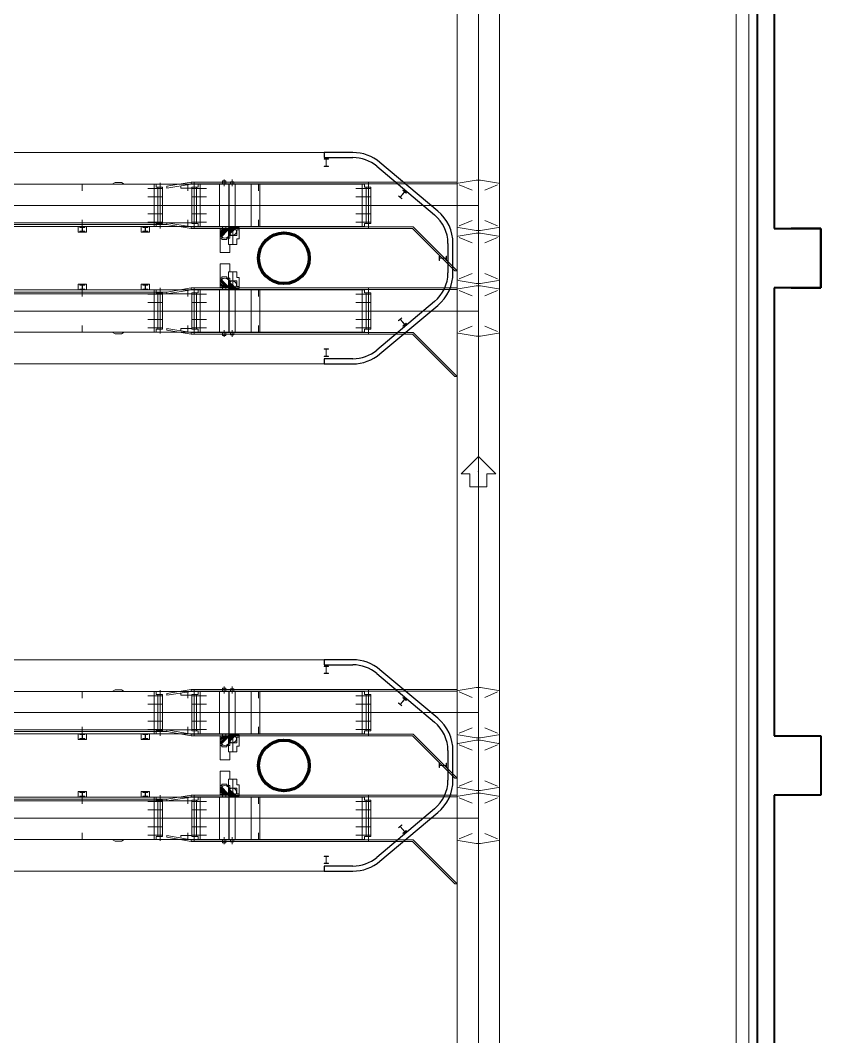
# Model space of a CAD drawing. Header units: metres. Extents: x 1807 to 3745, y 842 to 1968.
# Drawn here: x 3503.76 to 3522.7, y 1541.58 to 1565.63 of the extents above; entities that cross this region are included whole.
import ezdxf

# ---------------------------------------------------------------- set-up
doc = ezdxf.new("R2010")
doc.units = ezdxf.units.M
doc.header["$MEASUREMENT"] = 0
doc.layers.add('Level 1', color=7, linetype='Continuous', lineweight=0)

msp = doc.modelspace()

# ---------------------------------------------------------------- linework, layer by layer
at = {"layer": 'Level 1', "color": 7, "linetype": 'Continuous', "lineweight": 0}
for p, q in [((3521, 1523), (3521, 1585.17)), ((3520.7, 1523), (3520.7, 1582.5)), ((3514.1, 1578.518), (3514.1, 1447.9)), ((3515.1, 1578.518), (3515.1, 1447.9)), ((3486.27, 1562.5), (3511.63, 1562.5)), ((3512.273, 1562.266), (3513.643, 1561.116)), ((3508.548, 1561.83), (3508.548, 1561.76)), ((3508.628, 1561.83), (3508.548, 1561.83)), ((3508.628, 1561.83), (3508.628, 1561.76)), ((3514.55, 1561.845), (3514.121, 1561.773)), ((3514.65, 1561.845), (3514.55, 1561.845)), ((3514.599, 1561.874), (3514.601, 1561.876)), ((3514.601, 1561.874), (3514.599, 1561.876)), ((3514.65, 1561.845), (3515.079, 1561.773)), ((3511.853, 1561.75), (3486.047, 1561.75)), ((3505.228, 1561.75), (3505.228, 1561.59)), ((3506.003, 1561.79), (3505.934, 1561.75)), ((3506.003, 1561.79), (3506.153, 1561.79)), ((3506.223, 1561.75), (3506.153, 1561.79)), ((3507.128, 1561.65), (3506.778, 1561.65)), ((3506.978, 1561.75), (3506.928, 1561.75)), ((3506.978, 1561.68), (3506.978, 1561.75)), ((3507.128, 1561.68), (3506.978, 1561.68)), ((3507.128, 1560.82), (3507.128, 1561.68)), ((3507.803, 1561.8), (3507.228, 1561.7)), ((3507.228, 1561.66), (3507.803, 1561.75)), ((3507.228, 1561.7), (3507.228, 1561.66)), ((3507.559, 1561.7), (3507.559, 1561.66)), ((3507.818, 1561.66), (3507.559, 1561.66)), ((3507.728, 1561.75), (3507.728, 1561.59)), ((3512, 1561.8), (3507.803, 1561.8)), ((3507.803, 1561.8), (3507.803, 1561.75)), ((3512, 1561.76), (3507.803, 1561.76)), ((3507.819, 1561.68), (3507.819, 1560.82)), ((3507.819, 1561.68), (3507.969, 1561.68)), ((3507.819, 1561.65), (3508.169, 1561.65)), ((3507.968, 1561.75), (3508.018, 1561.75)), ((3507.969, 1561.68), (3507.969, 1561.75)), ((3508.688, 1561.76), (3508.488, 1561.76)), ((3508.847, 1561.76), (3508.697, 1561.76)), ((3508.812, 1561.81), (3508.732, 1561.81)), ((3508.732, 1561.81), (3508.732, 1561.76)), ((3508.812, 1561.81), (3508.812, 1561.76)), ((3509.4, 1561.75), (3509.4, 1561.59)), ((3512.053, 1561.65), (3511.703, 1561.65)), ((3511.903, 1561.75), (3511.853, 1561.75)), ((3511.903, 1561.68), (3511.903, 1561.75)), ((3512.053, 1561.68), (3511.903, 1561.68)), ((3512, 1561.8), (3512.72, 1561.8)), ((3512, 1561.8), (3512, 1560.7)), ((3512, 1561.76), (3512.72, 1561.76)), ((3512.053, 1560.82), (3512.053, 1561.68)), ((3512.72, 1561.8), (3514.1, 1561.8)), ((3512.72, 1561.76), (3514.1, 1561.76)), ((3514.1, 1560.751), (3514.1, 1561.749)), ((3514.15, 1561.738), (3514.45, 1561.611)), ((3515.05, 1561.738), (3514.75, 1561.611)), ((3515.1, 1560.751), (3515.1, 1561.749)), ((3515.1, 1560.751), (3515.1, 1561.749)), ((3507.128, 1561.45), (3506.778, 1561.45)), ((3507.819, 1561.45), (3508.169, 1561.45)), ((3512.053, 1561.45), (3511.703, 1561.45)), ((3507.128, 1561.25), (3506.778, 1561.25)), ((3507.819, 1561.25), (3508.169, 1561.25)), ((3512.053, 1561.25), (3511.703, 1561.25)), ((3512.721, 1561.249), (3512.719, 1561.251)), ((3512.721, 1561.251), (3512.719, 1561.249)), ((3514.601, 1561.249), (3514.599, 1561.251)), ((3514.601, 1561.251), (3514.599, 1561.249)), ((3514.599, 1561.249), (3514.601, 1561.251)), ((3514.601, 1561.249), (3514.599, 1561.251)), ((3505.228, 1560.91), (3505.228, 1560.75)), ((3507.128, 1561.05), (3506.778, 1561.05)), ((3507.728, 1560.91), (3507.728, 1560.75)), ((3507.819, 1561.05), (3508.169, 1561.05)), ((3509.4, 1560.91), (3509.4, 1560.75)), ((3512.053, 1561.05), (3511.703, 1561.05)), ((3514.15, 1560.762), (3514.45, 1560.889)), ((3515.05, 1560.762), (3514.75, 1560.889)), ((3511.853, 1560.75), (3486.047, 1560.75)), ((3507.818, 1560.84), (3488.228, 1560.84)), ((3507.228, 1560.8), (3488.228, 1560.8)), ((3505.128, 1560.616), (3505.128, 1560.75)), ((3505.128, 1560.75), (3505.328, 1560.75)), ((3505.168, 1560.74), (3505.288, 1560.74)), ((3505.168, 1560.74), (3505.168, 1560.73)), ((3505.168, 1560.73), (3505.223, 1560.73)), ((3505.168, 1560.636), (3505.168, 1560.626)), ((3505.168, 1560.636), (3505.223, 1560.636)), ((3505.188, 1560.75), (3505.188, 1560.74)), ((3505.223, 1560.73), (3505.223, 1560.636)), ((3505.233, 1560.73), (3505.288, 1560.73)), ((3505.233, 1560.73), (3505.233, 1560.636)), ((3505.233, 1560.636), (3505.288, 1560.636)), ((3505.268, 1560.75), (3505.268, 1560.74)), ((3505.288, 1560.74), (3505.288, 1560.73)), ((3505.288, 1560.636), (3505.288, 1560.626)), ((3505.328, 1560.616), (3505.328, 1560.75)), ((3506.62, 1560.616), (3506.62, 1560.75)), ((3506.62, 1560.75), (3506.82, 1560.75)), ((3506.66, 1560.74), (3506.78, 1560.74)), ((3506.66, 1560.74), (3506.66, 1560.73)), ((3506.66, 1560.73), (3506.715, 1560.73)), ((3506.66, 1560.636), (3506.66, 1560.626)), ((3506.66, 1560.636), (3506.715, 1560.636)), ((3506.68, 1560.75), (3506.68, 1560.74)), ((3506.715, 1560.73), (3506.715, 1560.636)), ((3506.725, 1560.73), (3506.78, 1560.73)), ((3506.725, 1560.73), (3506.725, 1560.636)), ((3506.725, 1560.636), (3506.78, 1560.636)), ((3506.76, 1560.75), (3506.76, 1560.74)), ((3507.128, 1560.85), (3506.778, 1560.85)), ((3506.78, 1560.74), (3506.78, 1560.73)), ((3506.78, 1560.636), (3506.78, 1560.626)), ((3506.82, 1560.616), (3506.82, 1560.75)), ((3506.978, 1560.75), (3506.928, 1560.75)), ((3507.128, 1560.82), (3506.978, 1560.82)), ((3506.978, 1560.82), (3506.978, 1560.75)), ((3507.228, 1560.84), (3507.228, 1560.8)), ((3507.803, 1560.74), (3507.228, 1560.84)), ((3507.228, 1560.8), (3507.803, 1560.7)), ((3512, 1560.74), (3507.803, 1560.74)), ((3507.803, 1560.74), (3507.803, 1560.7)), ((3512, 1560.7), (3507.803, 1560.7)), ((3507.819, 1560.85), (3508.169, 1560.85)), ((3507.819, 1560.82), (3507.969, 1560.82)), ((3507.968, 1560.75), (3508.018, 1560.75)), ((3507.969, 1560.82), (3507.969, 1560.75)), ((3508.688, 1560.74), (3508.488, 1560.74)), ((3508.492, 1560.69), (3508.492, 1560.472)), ((3508.492, 1560.69), (3508.792, 1560.69)), ((3508.493, 1560.587), (3508.596, 1560.69)), ((3508.496, 1560.554), (3508.628, 1560.687)), ((3508.506, 1560.529), (3508.654, 1560.677)), ((3508.52, 1560.508), (3508.675, 1560.662)), ((3508.548, 1560.74), (3508.548, 1560.69)), ((3508.628, 1560.74), (3508.628, 1560.69)), ((3508.692, 1560.72), (3508.692, 1560.538)), ((3508.692, 1560.72), (3508.942, 1560.72)), ((3508.692, 1560.633), (3508.779, 1560.72)), ((3508.695, 1560.607), (3508.805, 1560.717)), ((3508.847, 1560.74), (3508.697, 1560.74)), ((3508.703, 1560.585), (3508.827, 1560.709)), ((3508.715, 1560.568), (3508.844, 1560.697)), ((3508.72, 1560.63), (3508.792, 1560.63)), ((3508.72, 1560.63), (3508.72, 1560.472)), ((3508.732, 1560.74), (3508.732, 1560.72)), ((3508.792, 1560.69), (3508.792, 1560.63)), ((3508.812, 1560.74), (3508.812, 1560.72)), ((3508.882, 1560.67), (3508.942, 1560.67)), ((3508.882, 1560.67), (3508.882, 1560.538)), ((3508.942, 1560.72), (3508.942, 1560.67)), ((3512.053, 1560.85), (3511.703, 1560.85)), ((3511.903, 1560.75), (3511.853, 1560.75)), ((3512.053, 1560.82), (3511.903, 1560.82)), ((3511.903, 1560.82), (3511.903, 1560.75)), ((3512, 1560.74), (3512.72, 1560.74)), ((3512, 1560.7), (3512.72, 1560.7)), ((3512.72, 1560.74), (3513.06, 1560.74)), ((3512.72, 1560.7), (3513.043, 1560.7)), ((3513.043, 1560.7), (3514.043, 1559.7)), ((3513.06, 1560.74), (3514.1, 1559.7)), ((3514.55, 1560.655), (3514.121, 1560.726)), ((3514.65, 1560.655), (3514.55, 1560.655)), ((3514.65, 1560.655), (3515.079, 1560.726)), ((3505.128, 1560.616), (3505.328, 1560.616)), ((3505.168, 1560.626), (3505.288, 1560.626)), ((3506.62, 1560.616), (3506.82, 1560.616)), ((3506.66, 1560.626), (3506.78, 1560.626)), ((3508.492, 1560.472), (3508.528, 1560.472)), ((3508.528, 1560.472), (3508.528, 1560.442)), ((3508.528, 1560.442), (3508.649, 1560.442)), ((3508.648, 1560.472), (3508.648, 1560.442)), ((3508.648, 1560.472), (3508.72, 1560.472)), ((3508.692, 1560.538), (3508.882, 1560.538)), ((3514.1, 1559.501), (3514.1, 1560.499)), ((3514.55, 1560.595), (3514.121, 1560.523)), ((3514.15, 1560.488), (3514.45, 1560.361)), ((3514.65, 1560.595), (3514.55, 1560.595)), ((3514.599, 1560.624), (3514.601, 1560.626)), ((3514.601, 1560.624), (3514.599, 1560.626)), ((3514.65, 1560.595), (3515.079, 1560.523)), ((3515.05, 1560.488), (3514.75, 1560.361)), ((3515.1, 1559.501), (3515.1, 1560.499)), ((3515.1, 1559.501), (3515.1, 1560.499)), ((3514, 1560.35), (3514, 1559.65)), ((3514.599, 1559.999), (3514.601, 1560.001)), ((3514.601, 1559.999), (3514.599, 1560.001)), ((3514.043, 1559.7), (3514.1, 1559.7)), ((3508.492, 1559.528), (3508.528, 1559.528)), ((3508.492, 1559.31), (3508.492, 1559.528)), ((3508.496, 1559.446), (3508.628, 1559.313)), ((3508.506, 1559.471), (3508.654, 1559.323)), ((3508.52, 1559.492), (3508.675, 1559.337)), ((3508.528, 1559.558), (3508.649, 1559.558)), ((3508.528, 1559.528), (3508.528, 1559.558)), ((3508.648, 1559.528), (3508.648, 1559.558)), ((3508.648, 1559.528), (3508.72, 1559.528)), ((3508.692, 1559.462), (3508.882, 1559.462)), ((3508.692, 1559.28), (3508.692, 1559.462)), ((3508.715, 1559.432), (3508.844, 1559.303)), ((3508.72, 1559.37), (3508.72, 1559.528)), ((3508.882, 1559.33), (3508.882, 1559.462)), ((3514.55, 1559.405), (3514.121, 1559.476)), ((3514.15, 1559.512), (3514.45, 1559.639)), ((3514.65, 1559.405), (3515.079, 1559.476)), ((3515.05, 1559.512), (3514.75, 1559.639)), ((3511.853, 1559.25), (3487.489, 1559.25)), ((3507.228, 1559.2), (3488.228, 1559.2)), ((3505.128, 1559.384), (3505.128, 1559.25)), ((3505.128, 1559.384), (3505.328, 1559.384)), ((3505.128, 1559.25), (3505.328, 1559.25)), ((3505.168, 1559.374), (3505.288, 1559.374)), ((3505.168, 1559.364), (3505.168, 1559.374)), ((3505.168, 1559.364), (3505.223, 1559.364)), ((3505.168, 1559.27), (3505.223, 1559.27)), ((3505.168, 1559.26), (3505.168, 1559.27)), ((3505.168, 1559.26), (3505.288, 1559.26)), ((3505.188, 1559.25), (3505.188, 1559.26)), ((3505.223, 1559.27), (3505.223, 1559.364)), ((3505.228, 1559.09), (3505.228, 1559.25)), ((3505.233, 1559.364), (3505.288, 1559.364)), ((3505.233, 1559.27), (3505.233, 1559.364)), ((3505.233, 1559.27), (3505.288, 1559.27)), ((3505.268, 1559.25), (3505.268, 1559.26)), ((3505.288, 1559.364), (3505.288, 1559.374)), ((3505.288, 1559.26), (3505.288, 1559.27)), ((3505.328, 1559.384), (3505.328, 1559.25)), ((3506.62, 1559.384), (3506.62, 1559.25)), ((3506.62, 1559.384), (3506.82, 1559.384)), ((3506.62, 1559.25), (3506.82, 1559.25)), ((3506.66, 1559.374), (3506.78, 1559.374)), ((3506.66, 1559.364), (3506.66, 1559.374)), ((3506.66, 1559.364), (3506.715, 1559.364)), ((3506.66, 1559.27), (3506.715, 1559.27)), ((3506.66, 1559.26), (3506.66, 1559.27)), ((3506.66, 1559.26), (3506.78, 1559.26)), ((3506.68, 1559.25), (3506.68, 1559.26)), ((3506.715, 1559.27), (3506.715, 1559.364)), ((3506.725, 1559.364), (3506.78, 1559.364)), ((3506.725, 1559.27), (3506.725, 1559.364)), ((3506.725, 1559.27), (3506.78, 1559.27)), ((3506.76, 1559.25), (3506.76, 1559.26)), ((3506.78, 1559.364), (3506.78, 1559.374)), ((3506.78, 1559.26), (3506.78, 1559.27)), ((3506.82, 1559.384), (3506.82, 1559.25)), ((3506.978, 1559.25), (3506.928, 1559.25)), ((3506.978, 1559.18), (3506.978, 1559.25)), ((3507.803, 1559.3), (3507.228, 1559.2)), ((3507.228, 1559.16), (3507.803, 1559.25)), ((3507.228, 1559.2), (3507.228, 1559.16)), ((3507.728, 1559.09), (3507.728, 1559.25)), ((3512, 1559.3), (3507.803, 1559.3)), ((3507.803, 1559.3), (3507.803, 1559.25)), ((3512, 1559.26), (3507.803, 1559.26)), ((3507.968, 1559.25), (3508.018, 1559.25)), ((3507.969, 1559.18), (3507.969, 1559.25)), ((3508.688, 1559.26), (3508.488, 1559.26)), ((3508.492, 1559.31), (3508.792, 1559.31)), ((3508.493, 1559.413), (3508.596, 1559.31)), ((3508.548, 1559.26), (3508.548, 1559.31)), ((3508.628, 1559.26), (3508.628, 1559.31)), ((3508.692, 1559.366), (3508.779, 1559.28)), ((3508.692, 1559.28), (3508.942, 1559.28)), ((3508.695, 1559.393), (3508.805, 1559.283)), ((3508.847, 1559.26), (3508.697, 1559.26)), ((3508.703, 1559.414), (3508.827, 1559.291)), ((3508.72, 1559.37), (3508.792, 1559.37)), ((3508.732, 1559.26), (3508.732, 1559.28)), ((3508.792, 1559.31), (3508.792, 1559.37)), ((3508.812, 1559.26), (3508.812, 1559.28)), ((3508.882, 1559.33), (3508.942, 1559.33)), ((3508.942, 1559.28), (3508.942, 1559.33)), ((3509.4, 1559.25), (3509.4, 1559.09)), ((3511.903, 1559.25), (3511.853, 1559.25)), ((3511.903, 1559.18), (3511.903, 1559.25)), ((3512, 1559.3), (3512.72, 1559.3)), ((3512, 1559.3), (3512, 1558.2)), ((3512, 1559.26), (3512.72, 1559.26)), ((3512.72, 1559.3), (3514.1, 1559.3)), ((3512.72, 1559.26), (3514.1, 1559.26)), ((3514.1, 1558.251), (3514.1, 1559.249)), ((3514.55, 1559.345), (3514.121, 1559.273)), ((3514.15, 1559.238), (3514.45, 1559.111)), ((3514.65, 1559.405), (3514.55, 1559.405)), ((3514.65, 1559.345), (3514.55, 1559.345)), ((3514.599, 1559.374), (3514.601, 1559.376)), ((3514.601, 1559.374), (3514.599, 1559.376)), ((3514.65, 1559.345), (3515.079, 1559.273)), ((3515.05, 1559.238), (3514.75, 1559.111)), ((3515.1, 1558.251), (3515.1, 1559.249)), ((3515.1, 1558.251), (3515.1, 1559.249)), ((3507.818, 1559.16), (3488.228, 1559.16)), ((3507.128, 1559.15), (3506.778, 1559.15)), ((3507.128, 1558.95), (3506.778, 1558.95)), ((3507.128, 1559.18), (3506.978, 1559.18)), ((3507.128, 1559.18), (3507.128, 1558.32)), ((3507.819, 1558.32), (3507.819, 1559.18)), ((3507.819, 1559.18), (3507.969, 1559.18)), ((3507.819, 1559.15), (3508.169, 1559.15)), ((3507.819, 1558.95), (3508.169, 1558.95)), ((3512.053, 1559.15), (3511.703, 1559.15)), ((3512.053, 1558.95), (3511.703, 1558.95)), ((3512.053, 1559.18), (3511.903, 1559.18)), ((3512.053, 1559.18), (3512.053, 1558.32)), ((3507.128, 1558.75), (3506.778, 1558.75)), ((3507.819, 1558.75), (3508.169, 1558.75)), ((3512.053, 1558.75), (3511.703, 1558.75)), ((3513.643, 1558.884), (3512.273, 1557.734)), ((3512.721, 1558.749), (3512.719, 1558.751)), ((3512.721, 1558.751), (3512.719, 1558.749)), ((3514.601, 1558.749), (3514.599, 1558.751)), ((3514.601, 1558.751), (3514.599, 1558.749)), ((3514.599, 1558.749), (3514.601, 1558.751)), ((3514.601, 1558.749), (3514.599, 1558.751)), ((3507.128, 1558.55), (3506.778, 1558.55)), ((3507.819, 1558.55), (3508.169, 1558.55)), ((3512.053, 1558.55), (3511.703, 1558.55)), ((3511.853, 1558.25), (3486.047, 1558.25)), ((3505.228, 1558.25), (3505.228, 1558.41)), ((3506.003, 1558.21), (3505.934, 1558.25)), ((3506.223, 1558.25), (3506.153, 1558.21)), ((3507.128, 1558.35), (3506.778, 1558.35)), ((3506.978, 1558.25), (3506.928, 1558.25)), ((3507.128, 1558.32), (3506.978, 1558.32)), ((3506.978, 1558.32), (3506.978, 1558.25)), ((3507.228, 1558.34), (3507.228, 1558.3)), ((3507.803, 1558.24), (3507.228, 1558.34)), ((3507.228, 1558.3), (3507.803, 1558.2)), ((3507.559, 1558.3), (3507.559, 1558.34)), ((3507.818, 1558.34), (3507.559, 1558.34)), ((3507.728, 1558.25), (3507.728, 1558.41)), ((3512, 1558.24), (3507.803, 1558.24)), ((3507.803, 1558.24), (3507.803, 1558.2)), ((3507.819, 1558.35), (3508.169, 1558.35)), ((3507.819, 1558.32), (3507.969, 1558.32)), ((3507.968, 1558.25), (3508.018, 1558.25)), ((3507.969, 1558.32), (3507.969, 1558.25)), ((3508.688, 1558.24), (3508.488, 1558.24)), ((3508.548, 1558.17), (3508.548, 1558.24)), ((3508.628, 1558.17), (3508.628, 1558.24)), ((3508.847, 1558.24), (3508.697, 1558.24)), ((3508.732, 1558.19), (3508.732, 1558.24)), ((3508.812, 1558.19), (3508.812, 1558.24)), ((3509.4, 1558.41), (3509.4, 1558.25)), ((3512.053, 1558.35), (3511.703, 1558.35)), ((3511.903, 1558.25), (3511.853, 1558.25)), ((3512.053, 1558.32), (3511.903, 1558.32)), ((3511.903, 1558.32), (3511.903, 1558.25)), ((3512, 1558.24), (3512.72, 1558.24)), ((3512.72, 1558.24), (3513.06, 1558.24)), ((3513.06, 1558.24), (3514.1, 1557.2)), ((3514.55, 1558.155), (3514.121, 1558.226)), ((3514.15, 1558.262), (3514.45, 1558.389)), ((3514.65, 1558.155), (3515.079, 1558.226)), ((3515.05, 1558.262), (3514.75, 1558.389)), ((3506.003, 1558.21), (3506.153, 1558.21)), ((3512, 1558.2), (3507.803, 1558.2)), ((3508.628, 1558.17), (3508.548, 1558.17)), ((3508.812, 1558.19), (3508.732, 1558.19)), ((3512, 1558.2), (3512.72, 1558.2)), ((3512.72, 1558.2), (3513.043, 1558.2)), ((3513.043, 1558.2), (3514.043, 1557.2)), ((3514.65, 1558.155), (3514.55, 1558.155)), ((3511.63, 1557.5), (3486.27, 1557.5)), ((3514.043, 1557.2), (3514.1, 1557.2)), ((3514.19, 1554.895), (3514.6, 1555.305)), ((3514.599, 1555.304), (3514.601, 1555.306)), ((3514.601, 1555.304), (3514.599, 1555.306)), ((3515.01, 1554.895), (3514.6, 1555.305)), ((3514.19, 1554.895), (3514.4, 1554.895)), ((3514.4, 1554.595), (3514.4, 1554.895)), ((3514.599, 1554.949), (3514.601, 1554.951)), ((3514.601, 1554.949), (3514.599, 1554.951)), ((3514.8, 1554.895), (3515.01, 1554.895)), ((3514.8, 1554.595), (3514.8, 1554.895)), ((3514.4, 1554.595), (3514.8, 1554.595)), ((3486.27, 1550.5), (3511.63, 1550.5)), ((3512.273, 1550.266), (3513.643, 1549.116)), ((3508.548, 1549.83), (3508.548, 1549.76)), ((3508.628, 1549.83), (3508.548, 1549.83)), ((3508.628, 1549.83), (3508.628, 1549.76)), ((3508.812, 1549.81), (3508.732, 1549.81)), ((3508.732, 1549.81), (3508.732, 1549.76)), ((3508.812, 1549.81), (3508.812, 1549.76)), ((3514.55, 1549.845), (3514.121, 1549.773)), ((3514.65, 1549.845), (3514.55, 1549.845)), ((3514.599, 1549.874), (3514.601, 1549.876)), ((3514.601, 1549.874), (3514.599, 1549.876)), ((3514.65, 1549.845), (3515.079, 1549.773)), ((3511.853, 1549.75), (3486.047, 1549.75)), ((3505.228, 1549.75), (3505.228, 1549.59)), ((3506.003, 1549.79), (3505.934, 1549.75)), ((3506.003, 1549.79), (3506.153, 1549.79)), ((3506.223, 1549.75), (3506.153, 1549.79)), ((3507.128, 1549.65), (3506.778, 1549.65)), ((3506.978, 1549.75), (3506.928, 1549.75)), ((3506.978, 1549.68), (3506.978, 1549.75)), ((3507.128, 1549.68), (3506.978, 1549.68)), ((3507.128, 1548.82), (3507.128, 1549.68)), ((3507.803, 1549.8), (3507.228, 1549.7)), ((3507.228, 1549.66), (3507.803, 1549.75)), ((3507.228, 1549.7), (3507.228, 1549.66)), ((3507.559, 1549.7), (3507.559, 1549.66)), ((3507.818, 1549.66), (3507.559, 1549.66)), ((3507.728, 1549.75), (3507.728, 1549.59)), ((3512, 1549.8), (3507.803, 1549.8)), ((3507.803, 1549.8), (3507.803, 1549.75)), ((3512, 1549.76), (3507.803, 1549.76)), ((3507.819, 1549.68), (3507.819, 1548.82)), ((3507.819, 1549.68), (3507.969, 1549.68)), ((3507.819, 1549.65), (3508.169, 1549.65)), ((3507.968, 1549.75), (3508.018, 1549.75)), ((3507.969, 1549.68), (3507.969, 1549.75)), ((3508.688, 1549.76), (3508.488, 1549.76)), ((3508.847, 1549.76), (3508.697, 1549.76)), ((3509.4, 1549.75), (3509.4, 1549.59)), ((3512.053, 1549.65), (3511.703, 1549.65)), ((3511.903, 1549.75), (3511.853, 1549.75)), ((3511.903, 1549.68), (3511.903, 1549.75)), ((3512.053, 1549.68), (3511.903, 1549.68)), ((3512, 1549.8), (3512.72, 1549.8)), ((3512, 1549.8), (3512, 1548.7)), ((3512, 1549.76), (3512.72, 1549.76)), ((3512.053, 1548.82), (3512.053, 1549.68)), ((3512.72, 1549.8), (3514.1, 1549.8)), ((3512.72, 1549.76), (3514.1, 1549.76)), ((3514.1, 1548.751), (3514.1, 1549.749)), ((3514.15, 1549.738), (3514.45, 1549.611)), ((3515.05, 1549.738), (3514.75, 1549.611)), ((3515.1, 1548.751), (3515.1, 1549.749)), ((3515.1, 1548.751), (3515.1, 1549.749)), ((3507.128, 1549.45), (3506.778, 1549.45)), ((3507.819, 1549.45), (3508.169, 1549.45)), ((3512.053, 1549.45), (3511.703, 1549.45)), ((3507.128, 1549.25), (3506.778, 1549.25)), ((3507.819, 1549.25), (3508.169, 1549.25)), ((3512.053, 1549.25), (3511.703, 1549.25)), ((3512.721, 1549.249), (3512.719, 1549.251)), ((3512.721, 1549.251), (3512.719, 1549.249)), ((3514.601, 1549.249), (3514.599, 1549.251)), ((3514.601, 1549.251), (3514.599, 1549.249)), ((3514.599, 1549.249), (3514.601, 1549.251)), ((3514.601, 1549.249), (3514.599, 1549.251)), ((3505.228, 1548.91), (3505.228, 1548.75)), ((3507.128, 1549.05), (3506.778, 1549.05)), ((3507.128, 1548.85), (3506.778, 1548.85)), ((3507.728, 1548.91), (3507.728, 1548.75)), ((3507.819, 1549.05), (3508.169, 1549.05)), ((3507.819, 1548.85), (3508.169, 1548.85)), ((3509.4, 1548.91), (3509.4, 1548.75)), ((3512.053, 1549.05), (3511.703, 1549.05)), ((3512.053, 1548.85), (3511.703, 1548.85)), ((3514.15, 1548.762), (3514.45, 1548.889)), ((3515.05, 1548.762), (3514.75, 1548.889)), ((3511.853, 1548.75), (3486.047, 1548.75)), ((3507.818, 1548.84), (3488.228, 1548.84)), ((3507.228, 1548.8), (3488.228, 1548.8)), ((3505.128, 1548.616), (3505.128, 1548.75)), ((3505.128, 1548.75), (3505.328, 1548.75)), ((3505.128, 1548.616), (3505.328, 1548.616)), ((3505.168, 1548.74), (3505.288, 1548.74)), ((3505.168, 1548.74), (3505.168, 1548.73)), ((3505.168, 1548.73), (3505.223, 1548.73)), ((3505.168, 1548.636), (3505.168, 1548.626)), ((3505.168, 1548.636), (3505.223, 1548.636)), ((3505.168, 1548.626), (3505.288, 1548.626)), ((3505.188, 1548.75), (3505.188, 1548.74)), ((3505.223, 1548.73), (3505.223, 1548.636)), ((3505.233, 1548.73), (3505.288, 1548.73)), ((3505.233, 1548.73), (3505.233, 1548.636)), ((3505.233, 1548.636), (3505.288, 1548.636)), ((3505.268, 1548.75), (3505.268, 1548.74)), ((3505.288, 1548.74), (3505.288, 1548.73)), ((3505.288, 1548.636), (3505.288, 1548.626)), ((3505.328, 1548.616), (3505.328, 1548.75)), ((3506.62, 1548.616), (3506.62, 1548.75)), ((3506.62, 1548.75), (3506.82, 1548.75)), ((3506.62, 1548.616), (3506.82, 1548.616)), ((3506.66, 1548.74), (3506.78, 1548.74)), ((3506.66, 1548.74), (3506.66, 1548.73)), ((3506.66, 1548.73), (3506.715, 1548.73)), ((3506.66, 1548.636), (3506.66, 1548.626)), ((3506.66, 1548.636), (3506.715, 1548.636)), ((3506.66, 1548.626), (3506.78, 1548.626)), ((3506.68, 1548.75), (3506.68, 1548.74)), ((3506.715, 1548.73), (3506.715, 1548.636)), ((3506.725, 1548.73), (3506.78, 1548.73)), ((3506.725, 1548.73), (3506.725, 1548.636)), ((3506.725, 1548.636), (3506.78, 1548.636)), ((3506.76, 1548.75), (3506.76, 1548.74)), ((3506.78, 1548.74), (3506.78, 1548.73)), ((3506.78, 1548.636), (3506.78, 1548.626)), ((3506.82, 1548.616), (3506.82, 1548.75)), ((3506.978, 1548.75), (3506.928, 1548.75)), ((3507.128, 1548.82), (3506.978, 1548.82)), ((3506.978, 1548.82), (3506.978, 1548.75)), ((3507.228, 1548.84), (3507.228, 1548.8)), ((3507.803, 1548.74), (3507.228, 1548.84)), ((3507.228, 1548.8), (3507.803, 1548.7)), ((3512, 1548.74), (3507.803, 1548.74)), ((3507.803, 1548.74), (3507.803, 1548.7)), ((3512, 1548.7), (3507.803, 1548.7)), ((3507.819, 1548.82), (3507.969, 1548.82)), ((3507.968, 1548.75), (3508.018, 1548.75)), ((3507.969, 1548.82), (3507.969, 1548.75)), ((3508.688, 1548.74), (3508.488, 1548.74)), ((3508.492, 1548.69), (3508.492, 1548.472)), ((3508.492, 1548.69), (3508.792, 1548.69)), ((3508.493, 1548.587), (3508.596, 1548.69)), ((3508.496, 1548.554), (3508.628, 1548.687)), ((3508.506, 1548.529), (3508.654, 1548.677)), ((3508.52, 1548.508), (3508.675, 1548.662)), ((3508.548, 1548.74), (3508.548, 1548.69)), ((3508.628, 1548.74), (3508.628, 1548.69)), ((3508.692, 1548.72), (3508.692, 1548.538)), ((3508.692, 1548.72), (3508.942, 1548.72)), ((3508.692, 1548.633), (3508.779, 1548.72)), ((3508.695, 1548.607), (3508.805, 1548.717)), ((3508.847, 1548.74), (3508.697, 1548.74)), ((3508.703, 1548.585), (3508.827, 1548.709)), ((3508.715, 1548.568), (3508.844, 1548.697)), ((3508.72, 1548.63), (3508.792, 1548.63)), ((3508.72, 1548.63), (3508.72, 1548.472)), ((3508.732, 1548.74), (3508.732, 1548.72)), ((3508.792, 1548.69), (3508.792, 1548.63)), ((3508.812, 1548.74), (3508.812, 1548.72)), ((3508.882, 1548.67), (3508.942, 1548.67)), ((3508.882, 1548.67), (3508.882, 1548.538)), ((3508.942, 1548.72), (3508.942, 1548.67)), ((3511.903, 1548.75), (3511.853, 1548.75)), ((3512.053, 1548.82), (3511.903, 1548.82)), ((3511.903, 1548.82), (3511.903, 1548.75)), ((3512, 1548.74), (3512.72, 1548.74)), ((3512, 1548.7), (3512.72, 1548.7)), ((3512.72, 1548.74), (3513.06, 1548.74)), ((3512.72, 1548.7), (3513.043, 1548.7)), ((3513.043, 1548.7), (3514.043, 1547.7)), ((3513.06, 1548.74), (3514.1, 1547.7)), ((3514.55, 1548.655), (3514.121, 1548.726)), ((3514.65, 1548.655), (3514.55, 1548.655)), ((3514.599, 1548.624), (3514.601, 1548.626)), ((3514.601, 1548.624), (3514.599, 1548.626)), ((3514.65, 1548.655), (3515.079, 1548.726)), ((3508.492, 1548.472), (3508.528, 1548.472)), ((3508.528, 1548.472), (3508.528, 1548.442)), ((3508.528, 1548.442), (3508.649, 1548.442)), ((3508.648, 1548.472), (3508.648, 1548.442)), ((3508.648, 1548.472), (3508.72, 1548.472)), ((3508.692, 1548.538), (3508.882, 1548.538)), ((3514.1, 1547.501), (3514.1, 1548.499)), ((3514.55, 1548.595), (3514.121, 1548.523)), ((3514.15, 1548.488), (3514.45, 1548.361)), ((3514.65, 1548.595), (3514.55, 1548.595)), ((3514.65, 1548.595), (3515.079, 1548.523)), ((3515.05, 1548.488), (3514.75, 1548.361)), ((3515.1, 1547.501), (3515.1, 1548.499)), ((3515.1, 1547.501), (3515.1, 1548.499)), ((3514, 1548.35), (3514, 1547.65)), ((3514.599, 1547.999), (3514.601, 1548.001)), ((3514.601, 1547.999), (3514.599, 1548.001)), ((3514.043, 1547.7), (3514.1, 1547.7)), ((3508.492, 1547.528), (3508.528, 1547.528)), ((3508.492, 1547.31), (3508.492, 1547.528)), ((3508.493, 1547.413), (3508.596, 1547.31)), ((3508.496, 1547.446), (3508.628, 1547.313)), ((3508.506, 1547.471), (3508.654, 1547.323)), ((3508.52, 1547.492), (3508.675, 1547.337)), ((3508.528, 1547.558), (3508.649, 1547.558)), ((3508.528, 1547.528), (3508.528, 1547.558)), ((3508.648, 1547.528), (3508.648, 1547.558)), ((3508.648, 1547.528), (3508.72, 1547.528)), ((3508.692, 1547.462), (3508.882, 1547.462)), ((3508.692, 1547.28), (3508.692, 1547.462)), ((3508.703, 1547.414), (3508.827, 1547.291)), ((3508.715, 1547.432), (3508.844, 1547.303)), ((3508.72, 1547.37), (3508.72, 1547.528)), ((3508.882, 1547.33), (3508.882, 1547.462)), ((3514.55, 1547.405), (3514.121, 1547.476)), ((3514.15, 1547.512), (3514.45, 1547.639)), ((3514.65, 1547.405), (3514.55, 1547.405)), ((3514.65, 1547.405), (3515.079, 1547.476)), ((3515.05, 1547.512), (3514.75, 1547.639)), ((3511.853, 1547.25), (3487.489, 1547.25)), ((3507.228, 1547.2), (3488.228, 1547.2)), ((3505.128, 1547.384), (3505.128, 1547.25)), ((3505.128, 1547.384), (3505.328, 1547.384)), ((3505.128, 1547.25), (3505.328, 1547.25)), ((3505.168, 1547.374), (3505.288, 1547.374)), ((3505.168, 1547.364), (3505.168, 1547.374)), ((3505.168, 1547.364), (3505.223, 1547.364)), ((3505.168, 1547.27), (3505.223, 1547.27)), ((3505.168, 1547.26), (3505.168, 1547.27)), ((3505.168, 1547.26), (3505.288, 1547.26)), ((3505.188, 1547.25), (3505.188, 1547.26)), ((3505.223, 1547.27), (3505.223, 1547.364)), ((3505.228, 1547.09), (3505.228, 1547.25)), ((3505.233, 1547.364), (3505.288, 1547.364)), ((3505.233, 1547.27), (3505.233, 1547.364)), ((3505.233, 1547.27), (3505.288, 1547.27)), ((3505.268, 1547.25), (3505.268, 1547.26)), ((3505.288, 1547.364), (3505.288, 1547.374)), ((3505.288, 1547.26), (3505.288, 1547.27)), ((3505.328, 1547.384), (3505.328, 1547.25)), ((3506.62, 1547.384), (3506.62, 1547.25)), ((3506.62, 1547.384), (3506.82, 1547.384)), ((3506.62, 1547.25), (3506.82, 1547.25)), ((3506.66, 1547.374), (3506.78, 1547.374)), ((3506.66, 1547.364), (3506.66, 1547.374)), ((3506.66, 1547.364), (3506.715, 1547.364)), ((3506.66, 1547.27), (3506.715, 1547.27)), ((3506.66, 1547.26), (3506.66, 1547.27)), ((3506.66, 1547.26), (3506.78, 1547.26)), ((3506.68, 1547.25), (3506.68, 1547.26)), ((3506.715, 1547.27), (3506.715, 1547.364)), ((3506.725, 1547.364), (3506.78, 1547.364)), ((3506.725, 1547.27), (3506.725, 1547.364)), ((3506.725, 1547.27), (3506.78, 1547.27)), ((3506.76, 1547.25), (3506.76, 1547.26)), ((3506.78, 1547.364), (3506.78, 1547.374)), ((3506.78, 1547.26), (3506.78, 1547.27)), ((3506.82, 1547.384), (3506.82, 1547.25)), ((3506.978, 1547.25), (3506.928, 1547.25)), ((3506.978, 1547.18), (3506.978, 1547.25)), ((3507.128, 1547.18), (3506.978, 1547.18)), ((3507.128, 1547.18), (3507.128, 1546.32)), ((3507.803, 1547.3), (3507.228, 1547.2)), ((3507.228, 1547.16), (3507.803, 1547.25)), ((3507.228, 1547.2), (3507.228, 1547.16)), ((3507.728, 1547.09), (3507.728, 1547.25)), ((3512, 1547.3), (3507.803, 1547.3)), ((3507.803, 1547.3), (3507.803, 1547.25)), ((3512, 1547.26), (3507.803, 1547.26)), ((3507.819, 1546.32), (3507.819, 1547.18)), ((3507.819, 1547.18), (3507.969, 1547.18)), ((3507.968, 1547.25), (3508.018, 1547.25)), ((3507.969, 1547.18), (3507.969, 1547.25)), ((3508.688, 1547.26), (3508.488, 1547.26)), ((3508.492, 1547.31), (3508.792, 1547.31)), ((3508.548, 1547.26), (3508.548, 1547.31)), ((3508.628, 1547.26), (3508.628, 1547.31)), ((3508.692, 1547.366), (3508.779, 1547.28)), ((3508.692, 1547.28), (3508.942, 1547.28)), ((3508.695, 1547.393), (3508.805, 1547.283)), ((3508.847, 1547.26), (3508.697, 1547.26)), ((3508.72, 1547.37), (3508.792, 1547.37)), ((3508.732, 1547.26), (3508.732, 1547.28)), ((3508.792, 1547.31), (3508.792, 1547.37)), ((3508.812, 1547.26), (3508.812, 1547.28)), ((3508.882, 1547.33), (3508.942, 1547.33)), ((3508.942, 1547.28), (3508.942, 1547.33)), ((3509.4, 1547.25), (3509.4, 1547.09)), ((3511.903, 1547.25), (3511.853, 1547.25)), ((3511.903, 1547.18), (3511.903, 1547.25)), ((3512.053, 1547.18), (3511.903, 1547.18)), ((3512, 1547.3), (3512.72, 1547.3)), ((3512, 1547.3), (3512, 1546.2)), ((3512, 1547.26), (3512.72, 1547.26)), ((3512.053, 1547.18), (3512.053, 1546.32)), ((3512.72, 1547.3), (3514.1, 1547.3)), ((3512.72, 1547.26), (3514.1, 1547.26)), ((3514.1, 1546.251), (3514.1, 1547.249)), ((3514.55, 1547.345), (3514.121, 1547.273)), ((3514.15, 1547.238), (3514.45, 1547.111)), ((3514.65, 1547.345), (3514.55, 1547.345)), ((3514.599, 1547.374), (3514.601, 1547.376)), ((3514.601, 1547.374), (3514.599, 1547.376)), ((3514.65, 1547.345), (3515.079, 1547.273)), ((3515.05, 1547.238), (3514.75, 1547.111)), ((3515.1, 1546.251), (3515.1, 1547.249)), ((3515.1, 1546.251), (3515.1, 1547.249)), ((3507.818, 1547.16), (3488.228, 1547.16)), ((3507.128, 1547.15), (3506.778, 1547.15)), ((3507.128, 1546.95), (3506.778, 1546.95)), ((3507.819, 1547.15), (3508.169, 1547.15)), ((3507.819, 1546.95), (3508.169, 1546.95)), ((3512.053, 1547.15), (3511.703, 1547.15)), ((3512.053, 1546.95), (3511.703, 1546.95)), ((3507.128, 1546.75), (3506.778, 1546.75)), ((3507.819, 1546.75), (3508.169, 1546.75)), ((3512.053, 1546.75), (3511.703, 1546.75)), ((3513.643, 1546.884), (3512.273, 1545.734)), ((3512.721, 1546.749), (3512.719, 1546.751)), ((3512.721, 1546.751), (3512.719, 1546.749)), ((3514.601, 1546.749), (3514.599, 1546.751)), ((3514.601, 1546.751), (3514.599, 1546.749)), ((3514.599, 1546.749), (3514.601, 1546.751)), ((3514.601, 1546.749), (3514.599, 1546.751)), ((3507.128, 1546.55), (3506.778, 1546.55)), ((3507.819, 1546.55), (3508.169, 1546.55)), ((3512.053, 1546.55), (3511.703, 1546.55)), ((3511.853, 1546.25), (3486.047, 1546.25)), ((3505.228, 1546.25), (3505.228, 1546.41)), ((3506.003, 1546.21), (3505.934, 1546.25)), ((3506.003, 1546.21), (3506.153, 1546.21)), ((3506.223, 1546.25), (3506.153, 1546.21)), ((3507.128, 1546.35), (3506.778, 1546.35)), ((3506.978, 1546.25), (3506.928, 1546.25)), ((3507.128, 1546.32), (3506.978, 1546.32)), ((3506.978, 1546.32), (3506.978, 1546.25)), ((3507.228, 1546.34), (3507.228, 1546.3)), ((3507.803, 1546.24), (3507.228, 1546.34)), ((3507.228, 1546.3), (3507.803, 1546.2)), ((3507.559, 1546.3), (3507.559, 1546.34)), ((3507.818, 1546.34), (3507.559, 1546.34)), ((3507.728, 1546.25), (3507.728, 1546.41)), ((3512, 1546.24), (3507.803, 1546.24)), ((3507.803, 1546.24), (3507.803, 1546.2)), ((3507.819, 1546.35), (3508.169, 1546.35)), ((3507.819, 1546.32), (3507.969, 1546.32)), ((3507.968, 1546.25), (3508.018, 1546.25)), ((3507.969, 1546.32), (3507.969, 1546.25)), ((3508.688, 1546.24), (3508.488, 1546.24)), ((3508.548, 1546.17), (3508.548, 1546.24)), ((3508.628, 1546.17), (3508.628, 1546.24)), ((3508.847, 1546.24), (3508.697, 1546.24)), ((3508.732, 1546.19), (3508.732, 1546.24)), ((3508.812, 1546.19), (3508.812, 1546.24)), ((3509.4, 1546.41), (3509.4, 1546.25)), ((3512.053, 1546.35), (3511.703, 1546.35)), ((3511.903, 1546.25), (3511.853, 1546.25)), ((3512.053, 1546.32), (3511.903, 1546.32)), ((3511.903, 1546.32), (3511.903, 1546.25)), ((3512, 1546.24), (3512.72, 1546.24)), ((3512.72, 1546.24), (3513.06, 1546.24)), ((3513.06, 1546.24), (3514.1, 1545.2)), ((3514.55, 1546.155), (3514.121, 1546.226)), ((3514.15, 1546.262), (3514.45, 1546.389)), ((3514.65, 1546.155), (3515.079, 1546.226)), ((3515.05, 1546.262), (3514.75, 1546.389)), ((3512, 1546.2), (3507.803, 1546.2)), ((3508.628, 1546.17), (3508.548, 1546.17)), ((3508.812, 1546.19), (3508.732, 1546.19)), ((3512, 1546.2), (3512.72, 1546.2)), ((3512.72, 1546.2), (3513.043, 1546.2)), ((3513.043, 1546.2), (3514.043, 1545.2)), ((3514.65, 1546.155), (3514.55, 1546.155)), ((3511.63, 1545.5), (3486.27, 1545.5)), ((3514.043, 1545.2), (3514.1, 1545.2))]:
    msp.add_line(p, q, dxfattribs=at)
at = {"layer": 'Level 1', "color": 7, "linetype": 'Continuous', "lineweight": 40}
for p, q in [((3521.2, 1585.17), (3521.2, 1522.9)), ((3521.6, 1571.3), (3521.6, 1560.7)), ((3521.6, 1560.7), (3522.7, 1560.7)), ((3522.7, 1560.7), (3522, 1560.7)), ((3522.7, 1559.3), (3522.7, 1560.7)), ((3522.7, 1560.7), (3522.7, 1559.3)), ((3522.7, 1559.3), (3521.6, 1559.3)), ((3521.6, 1559.3), (3521.6, 1548.7)), ((3522, 1559.3), (3522.7, 1559.3)), ((3521.6, 1548.7), (3522.7, 1548.7)), ((3522.7, 1548.7), (3522.7, 1547.3)), ((3522.7, 1547.3), (3521.6, 1547.3)), ((3521.6, 1547.3), (3521.6, 1536.7))]:
    msp.add_line(p, q, dxfattribs=at)
at = {"layer": 'Level 1', "color": 7, "linetype": 'Continuous', "lineweight": 0, "ltscale": 4}
for p, q in [((3514.6, 1578.518), (3514.6, 1447.9)), ((3508.588, 1561.7), (3508.588, 1561.864)), ((3508.772, 1561.7), (3508.772, 1561.864)), ((3506.928, 1560.75), (3506.928, 1561.75)), ((3507.018, 1560.82), (3507.018, 1561.68)), ((3507.073, 1560.7), (3507.073, 1561.785)), ((3507.874, 1561.8), (3507.874, 1560.715)), ((3507.929, 1561.68), (3507.929, 1560.82)), ((3508.019, 1561.75), (3508.019, 1560.75)), ((3508.475, 1561.75), (3508.475, 1560.75)), ((3508.697, 1561.75), (3508.697, 1560.75)), ((3508.701, 1561.75), (3508.701, 1560.75)), ((3508.847, 1561.75), (3508.847, 1560.75)), ((3509.228, 1561.75), (3509.228, 1560.75)), ((3509.428, 1561.75), (3509.428, 1560.75)), ((3511.853, 1560.75), (3511.853, 1561.75)), ((3511.943, 1560.82), (3511.943, 1561.68)), ((3511.998, 1560.7), (3511.998, 1561.785)), ((3485.18, 1561.25), (3512.72, 1561.25)), ((3514.6, 1561.25), (3512.72, 1561.25)), ((3508.792, 1560.63), (3508.792, 1560.322)), ((3508.942, 1560.67), (3508.942, 1560.458)), ((3508.492, 1560.134), (3508.492, 1560.472)), ((3508.692, 1560.326), (3508.692, 1560.538)), ((3508.882, 1560.458), (3508.882, 1560.326)), ((3508.882, 1560.458), (3508.942, 1560.458)), ((3508.882, 1560.326), (3508.692, 1560.326)), ((3508.72, 1560.322), (3508.72, 1560.134)), ((3508.72, 1560.322), (3508.792, 1560.322)), ((3508.72, 1560.134), (3508.492, 1560.134)), ((3508.492, 1559.866), (3508.492, 1559.528)), ((3508.72, 1559.866), (3508.492, 1559.866)), ((3508.692, 1559.674), (3508.692, 1559.462)), ((3508.882, 1559.674), (3508.692, 1559.674)), ((3508.72, 1559.678), (3508.72, 1559.866)), ((3508.72, 1559.678), (3508.792, 1559.678)), ((3508.792, 1559.37), (3508.792, 1559.678)), ((3508.882, 1559.542), (3508.882, 1559.674)), ((3508.882, 1559.542), (3508.942, 1559.542)), ((3508.942, 1559.33), (3508.942, 1559.542)), ((3506.928, 1559.25), (3506.928, 1558.25)), ((3507.073, 1559.3), (3507.073, 1558.215)), ((3507.874, 1558.2), (3507.874, 1559.285)), ((3508.019, 1558.25), (3508.019, 1559.25)), ((3508.475, 1558.25), (3508.475, 1559.25)), ((3508.697, 1558.25), (3508.697, 1559.25)), ((3508.701, 1558.25), (3508.701, 1559.25)), ((3508.847, 1558.25), (3508.847, 1559.25)), ((3509.228, 1559.25), (3509.228, 1558.25)), ((3509.428, 1559.25), (3509.428, 1558.25)), ((3511.853, 1559.25), (3511.853, 1558.25)), ((3511.998, 1559.3), (3511.998, 1558.215)), ((3507.018, 1559.18), (3507.018, 1558.32)), ((3507.929, 1558.32), (3507.929, 1559.18)), ((3511.943, 1559.18), (3511.943, 1558.32)), ((3485.18, 1558.75), (3512.72, 1558.75)), ((3514.6, 1558.75), (3512.72, 1558.75)), ((3508.588, 1558.3), (3508.588, 1558.136)), ((3508.772, 1558.3), (3508.772, 1558.136)), ((3508.588, 1549.7), (3508.588, 1549.864)), ((3508.772, 1549.7), (3508.772, 1549.864)), ((3506.928, 1548.75), (3506.928, 1549.75)), ((3507.018, 1548.82), (3507.018, 1549.68)), ((3507.073, 1548.7), (3507.073, 1549.785)), ((3507.874, 1549.8), (3507.874, 1548.715)), ((3507.929, 1549.68), (3507.929, 1548.82)), ((3508.019, 1549.75), (3508.019, 1548.75)), ((3508.475, 1549.75), (3508.475, 1548.75)), ((3508.697, 1549.75), (3508.697, 1548.75)), ((3508.701, 1549.75), (3508.701, 1548.75)), ((3508.847, 1549.75), (3508.847, 1548.75)), ((3509.228, 1549.75), (3509.228, 1548.75)), ((3509.428, 1549.75), (3509.428, 1548.75)), ((3511.853, 1548.75), (3511.853, 1549.75)), ((3511.943, 1548.82), (3511.943, 1549.68)), ((3511.998, 1548.7), (3511.998, 1549.785)), ((3485.18, 1549.25), (3512.72, 1549.25)), ((3514.6, 1549.25), (3512.72, 1549.25)), ((3508.792, 1548.63), (3508.792, 1548.322)), ((3508.942, 1548.67), (3508.942, 1548.458)), ((3508.492, 1548.134), (3508.492, 1548.472)), ((3508.692, 1548.326), (3508.692, 1548.538)), ((3508.882, 1548.458), (3508.882, 1548.326)), ((3508.882, 1548.458), (3508.942, 1548.458)), ((3508.72, 1548.134), (3508.492, 1548.134)), ((3508.882, 1548.326), (3508.692, 1548.326)), ((3508.72, 1548.322), (3508.72, 1548.134)), ((3508.72, 1548.322), (3508.792, 1548.322)), ((3508.492, 1547.866), (3508.492, 1547.528)), ((3508.72, 1547.866), (3508.492, 1547.866)), ((3508.692, 1547.674), (3508.692, 1547.462)), ((3508.882, 1547.674), (3508.692, 1547.674)), ((3508.72, 1547.678), (3508.72, 1547.866)), ((3508.72, 1547.678), (3508.792, 1547.678)), ((3508.792, 1547.37), (3508.792, 1547.678)), ((3508.882, 1547.542), (3508.882, 1547.674)), ((3508.882, 1547.542), (3508.942, 1547.542)), ((3508.942, 1547.33), (3508.942, 1547.542)), ((3506.928, 1547.25), (3506.928, 1546.25)), ((3507.018, 1547.18), (3507.018, 1546.32)), ((3507.073, 1547.3), (3507.073, 1546.215)), ((3507.874, 1546.2), (3507.874, 1547.285)), ((3507.929, 1546.32), (3507.929, 1547.18)), ((3508.019, 1546.25), (3508.019, 1547.25)), ((3508.475, 1546.25), (3508.475, 1547.25)), ((3508.697, 1546.25), (3508.697, 1547.25)), ((3508.701, 1546.25), (3508.701, 1547.25)), ((3508.847, 1546.25), (3508.847, 1547.25)), ((3509.228, 1547.25), (3509.228, 1546.25)), ((3509.428, 1547.25), (3509.428, 1546.25)), ((3511.853, 1547.25), (3511.853, 1546.25)), ((3511.943, 1547.18), (3511.943, 1546.32)), ((3511.998, 1547.3), (3511.998, 1546.215)), ((3485.18, 1546.75), (3512.72, 1546.75)), ((3514.6, 1546.75), (3512.72, 1546.75)), ((3508.588, 1546.3), (3508.588, 1546.136)), ((3508.772, 1546.3), (3508.772, 1546.136))]:
    msp.add_line(p, q, dxfattribs=at)
at = {"layer": 'Level 1', "color": 7, "linetype": 'Continuous', "lineweight": 30}
for p, q in [((3511.63, 1562.5), (3510.95, 1562.5)), ((3510.95, 1562.5), (3510.95, 1562.38)), ((3510.95, 1562.38), (3511.63, 1562.38)), ((3512.196, 1562.174), (3513.566, 1561.024)), ((3513.643, 1561.116), (3512.273, 1562.266)), ((3513.88, 1560.35), (3513.88, 1559.65)), ((3514, 1559.65), (3514, 1560.35)), ((3513.566, 1558.976), (3512.196, 1557.826)), ((3512.273, 1557.734), (3513.643, 1558.884)), ((3511.63, 1557.62), (3510.95, 1557.62)), ((3510.95, 1557.62), (3510.95, 1557.5)), ((3510.95, 1557.5), (3511.63, 1557.5)), ((3511.63, 1550.5), (3510.95, 1550.5)), ((3510.95, 1550.5), (3510.95, 1550.38)), ((3510.95, 1550.38), (3511.63, 1550.38)), ((3512.196, 1550.174), (3513.566, 1549.024)), ((3513.643, 1549.116), (3512.273, 1550.266)), ((3513.88, 1548.35), (3513.88, 1547.65)), ((3514, 1547.65), (3514, 1548.35)), ((3513.566, 1546.976), (3512.196, 1545.826)), ((3512.273, 1545.734), (3513.643, 1546.884)), ((3511.63, 1545.62), (3510.95, 1545.62)), ((3510.95, 1545.62), (3510.95, 1545.5)), ((3510.95, 1545.5), (3511.63, 1545.5))]:
    msp.add_line(p, q, dxfattribs=at)
at = {"layer": 'Level 1', "color": 7, "linetype": 'Continuous', "lineweight": 13}
for p, q in [((3510.95, 1562.35), (3511.051, 1562.35)), ((3510.95, 1562.342), (3510.95, 1562.35)), ((3510.991, 1562.342), (3510.95, 1562.342)), ((3510.998, 1562.188), (3510.998, 1562.334)), ((3511.003, 1562.334), (3511.003, 1562.188)), ((3511.051, 1562.342), (3511.01, 1562.342)), ((3511.051, 1562.35), (3511.051, 1562.342)), ((3510.95, 1562.172), (3510.95, 1562.18)), ((3510.95, 1562.18), (3510.991, 1562.18)), ((3511.051, 1562.172), (3510.95, 1562.172)), ((3511.01, 1562.18), (3511.051, 1562.18)), ((3511.051, 1562.18), (3511.051, 1562.172)), ((3512.817, 1561.603), (3512.823, 1561.609)), ((3512.849, 1561.576), (3512.817, 1561.603)), ((3512.823, 1561.609), (3512.9, 1561.543)), ((3512.708, 1561.472), (3512.713, 1561.479)), ((3512.786, 1561.407), (3512.708, 1561.472)), ((3512.713, 1561.479), (3512.745, 1561.452)), ((3512.755, 1561.453), (3512.85, 1561.566)), ((3512.853, 1561.563), (3512.759, 1561.45)), ((3512.76, 1561.439), (3512.791, 1561.413)), ((3512.791, 1561.413), (3512.786, 1561.407)), ((3512.895, 1561.537), (3512.864, 1561.564)), ((3512.9, 1561.543), (3512.895, 1561.537)), ((3513.672, 1559.949), (3513.672, 1560.051)), ((3513.672, 1560.051), (3513.68, 1560.051)), ((3513.68, 1559.949), (3513.672, 1559.949)), ((3513.68, 1560.051), (3513.68, 1560.01)), ((3513.68, 1559.99), (3513.68, 1559.949)), ((3513.688, 1560.002), (3513.834, 1560.002)), ((3513.834, 1559.998), (3513.688, 1559.998)), ((3513.842, 1560.01), (3513.842, 1560.051)), ((3513.842, 1560.051), (3513.85, 1560.051)), ((3513.842, 1559.949), (3513.842, 1559.99)), ((3513.85, 1559.949), (3513.842, 1559.949)), ((3513.85, 1560.051), (3513.85, 1559.949)), ((3512.786, 1558.593), (3512.708, 1558.528)), ((3512.708, 1558.528), (3512.713, 1558.521)), ((3512.713, 1558.521), (3512.745, 1558.548)), ((3512.755, 1558.547), (3512.85, 1558.434)), ((3512.853, 1558.437), (3512.759, 1558.55)), ((3512.76, 1558.561), (3512.791, 1558.587)), ((3512.791, 1558.587), (3512.786, 1558.593)), ((3512.849, 1558.424), (3512.817, 1558.397)), ((3512.817, 1558.397), (3512.823, 1558.391)), ((3512.823, 1558.391), (3512.9, 1558.457)), ((3512.895, 1558.463), (3512.864, 1558.436)), ((3512.9, 1558.457), (3512.895, 1558.463)), ((3510.95, 1557.848), (3510.95, 1557.856)), ((3510.95, 1557.856), (3511.051, 1557.856)), ((3510.991, 1557.848), (3510.95, 1557.848)), ((3510.998, 1557.693), (3510.998, 1557.84)), ((3511.003, 1557.84), (3511.003, 1557.693)), ((3511.051, 1557.848), (3511.011, 1557.848)), ((3511.051, 1557.856), (3511.051, 1557.848)), ((3510.95, 1557.678), (3510.95, 1557.686)), ((3510.95, 1557.686), (3510.991, 1557.686)), ((3511.051, 1557.678), (3510.95, 1557.678)), ((3511.011, 1557.686), (3511.051, 1557.686)), ((3511.051, 1557.686), (3511.051, 1557.678)), ((3510.95, 1550.35), (3511.051, 1550.35)), ((3510.95, 1550.342), (3510.95, 1550.35)), ((3510.991, 1550.342), (3510.95, 1550.342)), ((3510.998, 1550.188), (3510.998, 1550.334)), ((3511.003, 1550.334), (3511.003, 1550.188)), ((3511.051, 1550.342), (3511.01, 1550.342)), ((3511.051, 1550.35), (3511.051, 1550.342)), ((3510.95, 1550.172), (3510.95, 1550.18)), ((3510.95, 1550.18), (3510.991, 1550.18)), ((3511.051, 1550.172), (3510.95, 1550.172)), ((3511.01, 1550.18), (3511.051, 1550.18)), ((3511.051, 1550.18), (3511.051, 1550.172)), ((3512.817, 1549.603), (3512.823, 1549.609)), ((3512.849, 1549.576), (3512.817, 1549.603)), ((3512.823, 1549.609), (3512.9, 1549.543)), ((3512.708, 1549.472), (3512.713, 1549.479)), ((3512.786, 1549.407), (3512.708, 1549.472)), ((3512.713, 1549.479), (3512.745, 1549.452)), ((3512.755, 1549.453), (3512.85, 1549.566)), ((3512.853, 1549.563), (3512.759, 1549.45)), ((3512.76, 1549.439), (3512.791, 1549.413)), ((3512.791, 1549.413), (3512.786, 1549.407)), ((3512.895, 1549.537), (3512.864, 1549.564)), ((3512.9, 1549.543), (3512.895, 1549.537)), ((3513.672, 1547.949), (3513.672, 1548.051)), ((3513.672, 1548.051), (3513.68, 1548.051)), ((3513.68, 1547.949), (3513.672, 1547.949)), ((3513.68, 1548.051), (3513.68, 1548.01)), ((3513.68, 1547.99), (3513.68, 1547.949)), ((3513.688, 1548.002), (3513.834, 1548.002)), ((3513.834, 1547.998), (3513.688, 1547.998)), ((3513.842, 1548.01), (3513.842, 1548.051)), ((3513.842, 1548.051), (3513.85, 1548.051)), ((3513.842, 1547.949), (3513.842, 1547.99)), ((3513.85, 1547.949), (3513.842, 1547.949)), ((3513.85, 1548.051), (3513.85, 1547.949)), ((3512.786, 1546.593), (3512.708, 1546.528)), ((3512.708, 1546.528), (3512.713, 1546.521)), ((3512.713, 1546.521), (3512.745, 1546.548)), ((3512.755, 1546.547), (3512.85, 1546.434)), ((3512.853, 1546.437), (3512.759, 1546.55)), ((3512.76, 1546.561), (3512.791, 1546.587)), ((3512.791, 1546.587), (3512.786, 1546.593)), ((3512.823, 1546.391), (3512.9, 1546.457)), ((3512.895, 1546.463), (3512.864, 1546.436)), ((3512.9, 1546.457), (3512.895, 1546.463)), ((3512.849, 1546.424), (3512.817, 1546.397)), ((3512.817, 1546.397), (3512.823, 1546.391)), ((3510.95, 1545.848), (3510.95, 1545.856)), ((3510.95, 1545.856), (3511.051, 1545.856)), ((3510.991, 1545.848), (3510.95, 1545.848)), ((3510.998, 1545.693), (3510.998, 1545.84)), ((3511.003, 1545.84), (3511.003, 1545.693)), ((3511.051, 1545.848), (3511.011, 1545.848)), ((3511.051, 1545.856), (3511.051, 1545.848)), ((3510.95, 1545.678), (3510.95, 1545.686)), ((3510.95, 1545.686), (3510.991, 1545.686)), ((3511.051, 1545.678), (3510.95, 1545.678)), ((3511.011, 1545.686), (3511.051, 1545.686)), ((3511.051, 1545.686), (3511.051, 1545.678))]:
    msp.add_line(p, q, dxfattribs=at)
at = {"layer": 'Level 1', "color": 7, "linetype": 'Continuous', "lineweight": 0}
for centre, radius in [((3508.602, 1560.581), 0.109), ((3508.783, 1560.629), 0.091), ((3508.602, 1559.419), 0.109), ((3508.783, 1559.371), 0.091), ((3508.602, 1548.581), 0.109), ((3508.783, 1548.629), 0.091), ((3508.602, 1547.419), 0.109), ((3508.783, 1547.371), 0.091)]:
    msp.add_circle(centre, radius, dxfattribs=at)
at = {"layer": 'Level 1', "color": 7, "linetype": 'Continuous', "lineweight": 70}
for centre in [(3510, 1560), (3510, 1548)]:
    msp.add_circle(centre, 0.6, dxfattribs=at)
at = {"layer": 'Level 1', "color": 7, "linetype": 'Continuous', "lineweight": 13}
for centre, start, end in [((3510.991, 1562.334), 0, 90), ((3511.01, 1562.334), 90, 180), ((3510.991, 1562.188), 270, 0), ((3511.01, 1562.188), 180, 270), ((3512.75, 1561.458), 230, 320), ((3512.765, 1561.445), 140, 230), ((3512.844, 1561.571), 320, 50), ((3512.859, 1561.558), 50, 140), ((3513.688, 1560.01), 180, 270), ((3513.688, 1559.99), 90, 180), ((3513.834, 1560.01), 270, 0), ((3513.834, 1559.99), 0, 90), ((3512.75, 1558.542), 40, 130), ((3512.765, 1558.555), 130, 220), ((3512.844, 1558.429), 310, 40), ((3512.859, 1558.442), 220, 310), ((3510.991, 1557.84), 0, 90), ((3511.011, 1557.84), 90, 180), ((3510.991, 1557.693), 270, 0), ((3511.011, 1557.693), 180, 270), ((3510.991, 1550.334), 0, 90), ((3511.01, 1550.334), 90, 180), ((3510.991, 1550.188), 270, 0), ((3511.01, 1550.188), 180, 270), ((3512.844, 1549.571), 320, 50), ((3512.75, 1549.458), 230, 320), ((3512.765, 1549.445), 140, 230), ((3512.859, 1549.558), 50, 140), ((3513.688, 1548.01), 180, 270), ((3513.688, 1547.99), 90, 180), ((3513.834, 1548.01), 270, 0), ((3513.834, 1547.99), 0, 90), ((3512.75, 1546.542), 40, 130), ((3512.765, 1546.555), 130, 220), ((3512.844, 1546.429), 310, 40), ((3512.859, 1546.442), 220, 310), ((3510.991, 1545.84), 0, 90), ((3511.011, 1545.84), 90, 180), ((3510.991, 1545.693), 270, 0), ((3511.011, 1545.693), 180, 270)]:
    msp.add_arc(centre, 0.0076, start, end, dxfattribs=at)
at = {"layer": 'Level 1', "color": 7, "linetype": 'Continuous', "lineweight": 0}
for centre, radius, start, end in [((3511.63, 1561.5), 1, 49.9895, 90), ((3514.125, 1561.749), 0.025, 99.4622, 180), ((3515.075, 1561.749), 0.025, 0, 80.5378), ((3513, 1560.35), 1, 0, 49.9899), ((3514.125, 1560.751), 0.025, 180, 260.5376), ((3515.075, 1560.751), 0.025, 279.4624, 0), ((3514.125, 1560.499), 0.025, 99.4622, 180), ((3515.075, 1560.499), 0.025, 0, 80.5378), ((3513, 1559.65), 1, 310.0105, 0), ((3514.125, 1559.501), 0.025, 180, 260.5376), ((3515.075, 1559.501), 0.025, 279.4624, 0), ((3514.125, 1559.249), 0.025, 99.4622, 180), ((3515.075, 1559.249), 0.025, 0, 80.5378), ((3514.125, 1558.251), 0.025, 180, 260.5376), ((3515.075, 1558.251), 0.025, 279.4624, 0), ((3511.63, 1558.5), 1, 270, 310.0101), ((3511.63, 1549.5), 1, 49.9895, 90), ((3514.125, 1549.749), 0.025, 99.4622, 180), ((3515.075, 1549.749), 0.025, 0, 80.5378), ((3513, 1548.35), 1, 0, 49.9899), ((3514.125, 1548.751), 0.025, 180, 260.5376), ((3515.075, 1548.751), 0.025, 279.4624, 0), ((3514.125, 1548.499), 0.025, 99.4622, 180), ((3515.075, 1548.499), 0.025, 0, 80.5378), ((3513, 1547.65), 1, 310.0105, 0), ((3514.125, 1547.501), 0.025, 180, 260.5376), ((3515.075, 1547.501), 0.025, 279.4624, 0), ((3514.125, 1547.249), 0.025, 99.4622, 180), ((3515.075, 1547.249), 0.025, 0, 80.5378), ((3514.125, 1546.251), 0.025, 180, 260.5376), ((3515.075, 1546.251), 0.025, 279.4624, 0), ((3511.63, 1546.5), 1, 270, 310.0101)]:
    msp.add_arc(centre, radius, start, end, dxfattribs=at)
at = {"layer": 'Level 1', "color": 7, "linetype": 'Continuous', "lineweight": 30}
for centre, radius, start, end in [((3511.63, 1561.5), 1, 49.9904, 89.9991), ((3511.63, 1561.5), 0.88, 49.9904, 89.9991), ((3513, 1560.35), 1, 359.9989, 49.9901), ((3513, 1560.35), 0.88, 359.9989, 49.9901), ((3513, 1559.65), 0.88, 310.0105, 359.9992), ((3513, 1559.65), 1, 310.0105, 359.9992), ((3511.63, 1558.5), 0.88, 270.0003, 310.0096), ((3511.63, 1558.5), 1, 270.0003, 310.0096), ((3511.63, 1549.5), 1, 49.9904, 89.9991), ((3511.63, 1549.5), 0.88, 49.9904, 89.9991), ((3513, 1548.35), 1, 359.9989, 49.9901), ((3513, 1548.35), 0.88, 359.9989, 49.9901), ((3513, 1547.65), 0.88, 310.0105, 359.9992), ((3513, 1547.65), 1, 310.0105, 359.9992), ((3511.63, 1546.5), 0.88, 270.0003, 310.0096), ((3511.63, 1546.5), 1, 270.0003, 310.0096)]:
    msp.add_arc(centre, radius, start, end, dxfattribs=at)

doc.saveas('drawing.dxf')
